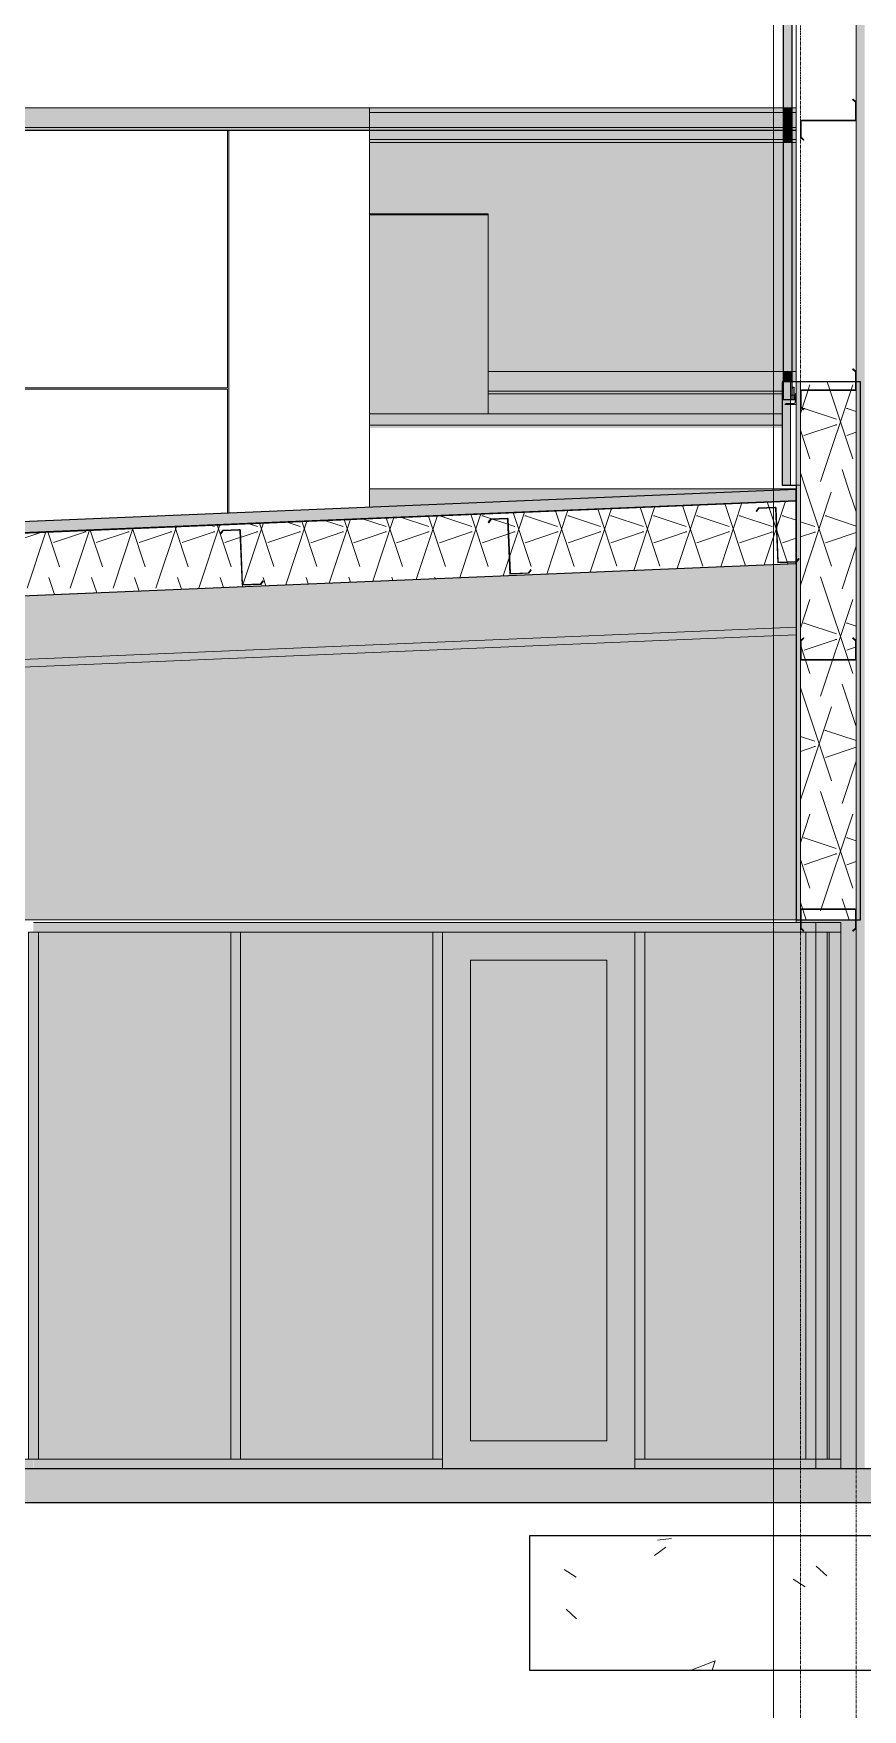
# Model space of a CAD drawing. Header units: inches. Extents: x -23227 to -2744, y -314 to 853.
# Drawn here: x -10399.5 to -10251, y -43 to 256.8 of the extents above; entities that cross this region are included whole.
import ezdxf

# ---------------------------------------------------------------- set-up
doc = ezdxf.new("R2010")
doc.units = ezdxf.units.IN
doc.header["$MEASUREMENT"] = 0
doc.linetypes.add('Grid Line 1_2_', pattern=[0.875, 0.5, -0.125, 0.125, -0.125])
doc.linetypes.add('Grid Line 1_2__2_', pattern=[0.875, 0.5, -0.125, 0.125, -0.125])
for name, color, linetype, lineweight in [('A-CLNG', 13, 'Continuous', 9), ('A-CLNG-PATT', 13, 'Continuous', 9), ('A-DOOR', 31, 'Continuous', 9), ('A-FLOR', 192, 'Continuous', 9), ('A-FLOR-LEVL', 51, 'Continuous', 9), ('A-GLAZ-CURT', 52, 'Continuous', 9), ('A-GLAZ-CWMG', 51, 'Continuous', 9), ('A-ROOF', 132, 'Continuous', 9), ('A-WALL', 113, 'Continuous', 9), ('A-WALL-PATT', 111, 'Continuous', 25), ('G-ANNO-SYMB', 111, 'Continuous', 9), ('I-WALL', 2, 'Continuous', 9), ('L-SITE-WALL', 31, 'Continuous', 9), ('M-EQPM', 50, 'Continuous', 9), ('S-BEAM', 12, 'Continuous', 9), ('S-FNDN', 32, 'Continuous', 9), ('S-GRID', 1, 'Continuous', 9)]:
    doc.layers.add(name, color=color, linetype=linetype, lineweight=lineweight)
pattern_1 = [(161.57, (-21605.188, 73.042), (-7.6802237, -0.0009796), [0, -54.643, 6.067, 0]), (18.43, (-21607.108, 73.042), (-7.6802237, 0.0009796), [0, -54.643, 6.067, 0]), (108.43, (-21605.188, 73.042), (3.8382953, -19.2013653), [18.211, -42.499]), (71.57, (-21607.108, 73.042), (3.8382953, 19.2013653), [18.211, -42.499])]
pattern_2 = [(45, (-21606.148, 72.082), (-19.007, 19.007), []), (45, (-21606.148, 100.882), (-19.007, 19.007), [])]

# ---------------------------------------------------------------- blocks, each defined once
blk = doc.blocks.new('Locker Rooms and Restrooms_rvt-4-Section 16')
at = {"layer": 'A-FLOR-LEVL', "linetype": 'Grid Line 1_2__2_'}
blk.add_line((-23227.37, 0), (-20361.6, 0), dxfattribs=at)
blk = doc.blocks.new('Struct_Xcel_Sports Complex_rvt-4-Section 16')
at = {"layer": 'A-FLOR'}
blk.add_hatch(color=254, dxfattribs=at).paths.add_polyline_path([(-21132.3, -6), (-21132.3, 0), (-22790.8, 0), (-22790.8, -6), (-21135.94, -6)], flags=0)
at = {"layer": 'S-FNDN'}
h = blk.add_hatch(dxfattribs=at)
h.set_pattern_fill('FP_37', color=256, style=0, pattern_type=2)
h.set_pattern_definition([(50, (-21606.15, 72.08), (55.0854, -4.8198), [5.76, -63.36]), (355, (-21606.15, 72.08), (-10.6557, 57.7685), [4.608, -50.688]), (100.451, (-21601.557, 71.68), (44.4295, 52.9487), [4.895, -53.848]), (46.184, (-21606.15, 87.44), (81.9644, -12.712), [8.64, -95.04]), (96.636, (-21599.32, 86.38), (71.7815, 74.812), [7.343, -80.772]), (351.184, (-21606.15, 87.44), (71.782, 74.812), [6.912, -76.032]), (21, (-21598.47, 83.6), (45.842, -30.9215), [5.76, -63.36]), (326, (-21598.47, 83.6), (18.687, 55.6915), [4.608, -50.688]), (71.451, (-21594.65, 81.025), (64.529, 24.77), [4.895, -53.848]), (37.5, (-21606.148, 72.082), (0.9339, 25.5668), [2.534, -47.539, 2.534, -48.922, -50.88]), (37.5, (-21606.148, 72.082), (0.9339, 25.5668), [-101.53, 2.534, -48.346]), (7.5, (-21606.148, 72.082), (20.204, 30.2913), [2.534, -26.803, 2.534, -46.387, -19.392]), (7.5, (-21606.148, 72.082), (20.204, 30.2913), [-78.259, 2.534, -16.858]), (327.5, (-21623.274, 72.082), (40.9978, -1.7324), [2.534, -16.666, 2.534, -57.37, -79.488]), (327.5, (-21623.274, 72.082), (40.9978, -1.7324), [-79.104, 2.534, -76.954]), (317.5, (-21630.954, 72.082), (44.7889, 7.6878), [2.534, -22.426, 2.534, -37.248, -56.448]), (317.5, (-21630.954, 72.082), (44.7889, 7.6878), [-64.742, 2.534, -53.914])])
h.paths.add_polyline_path([(-22414.15, -36), (-22280.05, -36), (-22280.05, -12), (-22418.05, -12), (-22418.05, -36)], flags=0)
at = {"layer": 'A-FLOR', "color": 10, "lineweight": 25}
for p, q in [((-21132.3, 0), (-22790.8, 0)), ((-22790.8, -6), (-21132.3, -6))]:
    blk.add_line(p, q, dxfattribs=at)
at = {"layer": 'S-FNDN', "color": 10, "lineweight": 25}
for p, q in [((-22280.05, -12), (-22418.05, -12)), ((-22418.05, -12), (-22418.05, -36)), ((-22418.05, -36), (-22280.05, -36))]:
    blk.add_line(p, q, dxfattribs=at)
blk = doc.blocks.new('W-Wide Flange - 1_-3_ deep-1341322-Section 16')
at = {"layer": 'S-BEAM'}
for points in [[(-22778.05, 134.46), (-22370.3, 151.45), (-22370.3, 161.95), (-22778.49, 144.94), (-22778.37, 142.18)], [(-22778.01, 133.57), (-22370.3, 150.59), (-22370.3, 151.45), (-22778.05, 134.46), (-22778.01, 133.6)], [(-22777.96, 132.21), (-22370.3, 149.2), (-22370.3, 150.56), (-22778.01, 133.57)]]:
    blk.add_hatch(color=256, dxfattribs=at).paths.add_polyline_path(points, flags=0)
for p, q in [((-22778.01, 133.57), (-22370.3, 150.56)), ((-22777.96, 132.21), (-22370.3, 149.2))]:
    blk.add_line(p, q, dxfattribs=at)
blk = doc.blocks.new('Rectangular Mullion - Profile_Polycarbonate_Lower-1125103-Section 16')
at = {"layer": 'A-GLAZ-CWMG'}
blk.add_hatch(color=256, dxfattribs=at).paths.add_polyline_path([(-22372.8, 191.28), (-22370.68, 191.28), (-22370.74, 191.34), (-22372.74, 191.34), (-22372.8, 192.56)], flags=0)
at = {"layer": 'A-GLAZ-CWMG', "lineweight": 13}
for p, q in [((-22372.68, 192.73), (-22372.8, 192.73)), ((-22372.8, 192.73), (-22372.8, 191.28)), ((-22372.74, 191.34), (-22372.74, 192.67)), ((-22372.74, 192.67), (-22372.68, 192.67)), ((-22372.68, 192.67), (-22372.68, 192.73)), ((-22370.68, 193.52), (-22371.03, 193.52)), ((-22371.03, 193.52), (-22371.03, 193.27)), ((-22371.03, 193.27), (-22370.97, 193.27)), ((-22370.97, 193.27), (-22370.97, 193.46)), ((-22370.97, 193.46), (-22370.74, 193.46)), ((-22370.74, 193.46), (-22370.74, 191.34)), ((-22370.68, 191.28), (-22370.68, 193.52)), ((-22372.8, 191.28), (-22370.68, 191.28)), ((-22370.74, 191.34), (-22372.74, 191.34))]:
    blk.add_line(p, q, dxfattribs=at)
blk = doc.blocks.new('Girt_C - 8_D-1355455-Section 16')
at = {"layer": 'S-BEAM'}
h = blk.add_hatch(color=256, dxfattribs=at)
h.paths.add_polyline_path([(-22370.3, 237.8), (-22370.3, 239.46), (-22371.03, 239.46), (-22371.03, 237.8)], flags=0)
h.paths.add_polyline_path([(-22446.68, 237.8), (-22372.61, 237.8), (-22372.61, 239.46), (-22446.68, 239.46)], flags=0)
h = blk.add_hatch(color=256, dxfattribs=at)
h.paths.add_polyline_path([(-22375.42, 237.31), (-22372.61, 237.31), (-22372.61, 237.8), (-22446.68, 237.8), (-22446.68, 237.31), (-22414.15, 237.31)], flags=0)
h.paths.add_polyline_path([(-22370.3, 237.31), (-22370.3, 237.8), (-22371.03, 237.8), (-22371.03, 237.31)], flags=0)
for points in [[(-22371.03, 237.8), (-22371.03, 239.46), (-22372.61, 239.46), (-22372.61, 237.8)], [(-22371.03, 237.31), (-22371.03, 237.8), (-22372.61, 237.8), (-22372.61, 237.31)], [(-22371.03, 237.31), (-22371.03, 237.31), (-22372.61, 237.31)], [(-22370.3, 237.31), (-22370.3, 237.31), (-22371.03, 237.31)]]:
    blk.add_hatch(color=256, dxfattribs=at).paths.add_polyline_path(points, flags=0)
for p, q in [((-22446.68, 237.8), (-22372.61, 237.8)), ((-22372.61, 237.31), (-22446.68, 237.31)), ((-22372.61, 237.8), (-22371.03, 237.8)), ((-22371.03, 237.31), (-22372.61, 237.31)), ((-22371.03, 237.8), (-22370.3, 237.8)), ((-22370.3, 237.31), (-22371.03, 237.31))]:
    blk.add_line(p, q, dxfattribs=at)
blk = doc.blocks.new('Girt_C - 10_D-1260059-Section 16')
at = {"layer": 'S-BEAM'}
h = blk.add_hatch(dxfattribs=at)
h.set_pattern_fill('FP_30', color=256, style=0, pattern_type=2)
h.set_pattern_definition(pattern_2)
h.paths.add_polyline_path([(-22360.13, 96.2), (-22359.55, 96.68), (-22359.55, 99.99), (-22359.66, 100), (-22359.66, 96.73), (-22360.2, 96.28)], flags=0)
h.paths.add_polyline_path([(-22368.98, 96.2), (-22368.91, 96.28), (-22369.44, 96.73), (-22369.44, 100), (-22369.55, 99.99), (-22369.55, 96.68)], flags=0)
h.paths.add_polyline_path([(-22359.74, 100.07), (-22359.74, 100.18), (-22369.37, 100.18), (-22369.37, 100.07), (-22365.74, 100.07)], flags=0)
at = {"layer": 'S-BEAM', "lineweight": 15}
for p, q in [((-22369.55, 99.99), (-22369.55, 96.68)), ((-22369.44, 96.73), (-22369.44, 100)), ((-22359.74, 100.18), (-22369.37, 100.18)), ((-22369.37, 100.07), (-22359.74, 100.07)), ((-22359.66, 100), (-22359.66, 96.73)), ((-22359.55, 96.68), (-22359.55, 99.99)), ((-22369.55, 96.68), (-22368.98, 96.2)), ((-22368.91, 96.28), (-22369.44, 96.73)), ((-22368.98, 96.2), (-22368.91, 96.28)), ((-22359.66, 96.73), (-22360.2, 96.28)), ((-22360.2, 96.28), (-22360.13, 96.2)), ((-22360.13, 96.2), (-22359.55, 96.68))]:
    blk.add_line(p, q, dxfattribs=at)
for centre, radius, start, end in [((-22369.37, 99.99), 0.188, 90, 180), ((-22369.37, 99.99), 0.0782, 90, 177.8773), ((-22359.74, 99.99), 0.188, 0, 90), ((-22359.74, 99.99), 0.0782, 3.0424, 90)]:
    blk.add_arc(centre, radius, start, end, dxfattribs=at)
blk = doc.blocks.new('Carrier_48TC_Standard_Efficiency_Gas_Heat_Electric_Cooling_Packaged_Rooftop_Unit_3_to_15_nominal_tons - 7_5 ton 48TC__08-873531-Section 16')
at = {"layer": 'M-EQPM'}
blk.add_hatch(color=256, dxfattribs=at).paths.add_polyline_path([(-22425.47, 224.33), (-22425.47, 224.5), (-22446.68, 224.5), (-22446.68, 224.33)], flags=0)
for p in [(-22446.68, 224.5), (-22425.47, 224.33)]:
    blk.add_line(p, (-22425.47, 224.5), dxfattribs=at)
blk = doc.blocks.new('Carrier_48TC_Standard_Efficiency_Gas_Heat_Electric_Cooling_Packaged_Rooftop_Unit_3_to_15_nominal_tons - 7_5 ton 48TC__08-V94-Section 16')
at = {"layer": 'M-EQPM'}
blk.add_hatch(color=256, dxfattribs=at).paths.add_polyline_path([(-22433.52, 188.72), (-22425.47, 188.72), (-22425.47, 224.33), (-22446.68, 224.33), (-22446.68, 188.72), (-22438.36, 188.72)], flags=0)
for p in [(-22446.68, 224.33), (-22425.47, 188.72)]:
    blk.add_line(p, (-22425.47, 224.33), dxfattribs=at)
blk = doc.blocks.new('columns and girder2 - one-1334686-Section 16')
at = {"layer": 'S-BEAM'}
h = blk.add_hatch(color=256, dxfattribs=at)
h.paths.add_polyline_path([(-22359.55, 0), (-22358.05, 0), (-22358.05, 335.82), (-22359.55, 335.76), (-22359.55, 194.5), (-22358.8, 194.5), (-22358.8, 98.25), (-22359.55, 98.25), (-22359.55, 1.11)], flags=0)
h.paths.add_polyline_path([(-22348.12, 0), (-22308.04, 294.37), (-22309.55, 294.37), (-22349.64, 0), (-22348.17, 0)], flags=0)
h.paths.add_polyline_path([(-21149.43, 1), (-21147.92, 1), (-21187.8, 332.48), (-21189.31, 332.48), (-21151.87, 21.27)], flags=0)
h.paths.add_polyline_path([(-21135.8, 1), (-21135.05, 1), (-21135.05, 146.25), (-21134.3, 146.25), (-21134.3, 389.29), (-21135.05, 389.26), (-21135.05, 386.78), (-21135.8, 386.75), (-21135.8, 1.11)], flags=0)
for p, q in [((-22359.55, 244.56), (-22359.55, 289.44)), ((-22359.55, 196.31), (-22359.55, 241.19)), ((-22359.55, 0), (-22359.55, 96.68))]:
    blk.add_line(p, q, dxfattribs=at)
blk = doc.blocks.new('L-Angle - L2X2X3_16-1241662-Section 16')
at = {"layer": 'S-BEAM', "lineweight": 15}
for p, q in [((-22370.49, 192.24), (-22370.49, 190.81)), ((-22370.3, 190.43), (-22370.3, 192.43)), ((-22372.3, 190.43), (-22370.3, 190.43)), ((-22370.68, 190.62), (-22372.12, 190.62))]:
    blk.add_line(p, q, dxfattribs=at)
for centre, start, end in [((-22370.3, 192.24), 90, 180), ((-22372.12, 190.43), 90, 180), ((-22370.68, 190.81), 270, 0)]:
    blk.add_arc(centre, 0.188, start, end, dxfattribs=at)
blk = doc.blocks.new('Girt_C - 8_D-V187-Section 16')
at = {"layer": 'S-BEAM'}
h = blk.add_hatch(color=256, dxfattribs=at)
h.paths.add_polyline_path([(-22371.03, 196.11), (-22370.3, 196.11), (-22370.3, 196.3), (-22371.03, 196.27), (-22371.03, 196.2)], flags=0)
h.paths.add_polyline_path([(-22414.15, 196.11), (-22372.61, 196.11), (-22372.61, 196.3), (-22425.47, 196.26), (-22425.47, 196.11)], flags=0)
h = blk.add_hatch(color=256, dxfattribs=at)
h.paths.add_polyline_path([(-22372.8, 192.8), (-22372.8, 194.5), (-22372.61, 194.5), (-22372.61, 196.11), (-22425.47, 196.11), (-22425.47, 192.8), (-22375.42, 192.8)], flags=0)
h.paths.add_polyline_path([(-22371.03, 194.5), (-22370.3, 194.5), (-22370.3, 196.11), (-22371.03, 196.11)], flags=0)
for points in [[(-22372.61, 196.11), (-22371.03, 196.11), (-22371.03, 196.3), (-22372.61, 196.27), (-22372.61, 196.2)], [(-22372.61, 194.5), (-22371.03, 194.5), (-22371.03, 196.11), (-22372.61, 196.11)], [(-22372.8, 192.31), (-22372.8, 192.8), (-22425.47, 192.8), (-22425.47, 192.31), (-22375.42, 192.31)]]:
    blk.add_hatch(color=256, dxfattribs=at).paths.add_polyline_path(points, flags=0)
for p, q in [((-22372.61, 196.3), (-22425.47, 196.3)), ((-22371.03, 196.3), (-22372.61, 196.3)), ((-22370.3, 196.3), (-22371.03, 196.3)), ((-22425.47, 192.8), (-22372.8, 192.8)), ((-22372.8, 192.31), (-22425.47, 192.31))]:
    blk.add_line(p, q, dxfattribs=at)
blk = doc.blocks.new('Girt_Z - 10_D-1241661-Section 16')
at = {"layer": 'S-BEAM'}
h = blk.add_hatch(dxfattribs=at)
h.set_pattern_fill('FP_30', color=256, style=0, pattern_type=2)
h.set_pattern_definition(pattern_2)
h.paths.add_polyline_path([(-22368.98, 189.44), (-22368.91, 189.52), (-22369.44, 189.97), (-22369.44, 192.86), (-22369.55, 192.86), (-22369.55, 189.92)], flags=0)
h.paths.add_polyline_path([(-22359.55, 192.94), (-22359.55, 196.31), (-22360.13, 196.79), (-22360.2, 196.71), (-22359.66, 196.26), (-22359.66, 193.12)], flags=0)
h.paths.add_polyline_path([(-22360.9, 192.94), (-22359.55, 192.94), (-22359.74, 193.05), (-22369.37, 193.05), (-22369.37, 192.94), (-22365.74, 192.94)], flags=0)
at = {"layer": 'S-BEAM', "lineweight": 15}
for p, q in [((-22360.13, 196.79), (-22360.2, 196.71)), ((-22360.2, 196.71), (-22359.66, 196.26)), ((-22359.55, 196.31), (-22360.13, 196.79)), ((-22359.66, 196.26), (-22359.66, 193.12)), ((-22359.55, 192.94), (-22359.55, 196.31)), ((-22369.55, 192.86), (-22369.55, 189.92)), ((-22369.44, 189.97), (-22369.44, 192.86)), ((-22359.74, 193.05), (-22369.37, 193.05)), ((-22369.37, 192.94), (-22359.55, 192.94)), ((-22369.55, 189.92), (-22368.98, 189.44)), ((-22368.91, 189.52), (-22369.44, 189.97)), ((-22368.98, 189.44), (-22368.91, 189.52))]:
    blk.add_line(p, q, dxfattribs=at)
for centre, radius, start, end in [((-22369.37, 192.86), 0.188, 90, 180), ((-22369.37, 192.86), 0.0782, 90, 177.8773), ((-22359.74, 193.13), 0.0782, 270, 356.9576)]:
    blk.add_arc(centre, radius, start, end, dxfattribs=at)
blk = doc.blocks.new('Girt_Z - 10_D-V188-Section 16')
at = {"layer": 'S-BEAM', "lineweight": 15}
for p, q in [((-22360.13, 245.04), (-22360.2, 244.96)), ((-22360.2, 244.96), (-22359.66, 244.51)), ((-22359.55, 244.56), (-22360.13, 245.04)), ((-22359.66, 244.51), (-22359.66, 241.37)), ((-22359.55, 241.19), (-22359.55, 244.56)), ((-22369.55, 241.11), (-22369.55, 238.17)), ((-22369.44, 238.22), (-22369.44, 241.11)), ((-22359.74, 241.3), (-22369.37, 241.3)), ((-22369.37, 241.19), (-22359.55, 241.19)), ((-22369.55, 238.17), (-22368.98, 237.69)), ((-22368.91, 237.77), (-22369.44, 238.22)), ((-22368.98, 237.69), (-22368.91, 237.77))]:
    blk.add_line(p, q, dxfattribs=at)
for centre, radius, start, end in [((-22369.37, 241.11), 0.188, 90, 180), ((-22369.37, 241.11), 0.0782, 90, 177.8773), ((-22359.74, 241.38), 0.0782, 270, 356.9576)]:
    blk.add_arc(centre, radius, start, end, dxfattribs=at)
blk = doc.blocks.new('Girt_C - 10_D-1279679-Section 16')
at = {"layer": 'S-BEAM'}
h = blk.add_hatch(dxfattribs=at)
h.set_pattern_fill('FP_30', color=256, style=0, pattern_type=2)
h.set_pattern_definition(pattern_2)
h.paths.add_polyline_path([(-22359.74, 144.69), (-22359.74, 144.8), (-22369.37, 144.8), (-22369.37, 144.69), (-22365.74, 144.69)], flags=0)
h.paths.add_polyline_path([(-22369.44, 144.87), (-22369.44, 148.14), (-22368.91, 148.59), (-22368.98, 148.67), (-22369.55, 148.19), (-22369.55, 144.88)], flags=0)
h.paths.add_polyline_path([(-22359.66, 144.87), (-22359.55, 144.88), (-22359.55, 148.19), (-22360.13, 148.67), (-22360.2, 148.59), (-22359.66, 148.14), (-22359.66, 147.22)], flags=0)
at = {"layer": 'S-BEAM', "lineweight": 15}
for p, q in [((-22368.98, 148.67), (-22369.55, 148.19)), ((-22369.55, 148.19), (-22369.55, 144.88)), ((-22369.44, 148.14), (-22368.91, 148.59)), ((-22369.44, 144.87), (-22369.44, 148.14)), ((-22368.91, 148.59), (-22368.98, 148.67)), ((-22360.13, 148.67), (-22360.2, 148.59)), ((-22360.2, 148.59), (-22359.66, 148.14)), ((-22359.55, 148.19), (-22360.13, 148.67)), ((-22359.66, 148.14), (-22359.66, 144.87)), ((-22359.55, 144.88), (-22359.55, 148.19)), ((-22359.74, 144.8), (-22369.37, 144.8)), ((-22369.37, 144.69), (-22359.74, 144.69))]:
    blk.add_line(p, q, dxfattribs=at)
for centre, radius, start, end in [((-22369.37, 144.88), 0.188, 180, 270), ((-22369.37, 144.88), 0.0782, 183.0424, 270), ((-22359.74, 144.88), 0.188, 270, 0), ((-22359.74, 144.88), 0.0782, 270, 357.8773)]:
    blk.add_arc(centre, radius, start, end, dxfattribs=at)
blk = doc.blocks.new('System Panel - Interior Glazing-1220293-Section 16')
at = {"layer": 'A-GLAZ-CURT'}
blk.add_hatch(color=256, dxfattribs=at).paths.add_polyline_path([(-22364.74, 1.75), (-22364.37, 1.75), (-22364.37, 96), (-22364.74, 96), (-22364.74, 21.27)], flags=0)
for p, q in [((-22364.37, 96), (-22364.74, 96)), ((-22364.74, 96), (-22364.74, 1.75)), ((-22364.37, 1.75), (-22364.37, 96)), ((-22364.74, 1.75), (-22364.37, 1.75))]:
    blk.add_line(p, q, dxfattribs=at)
blk = doc.blocks.new('Rectangular Mullion - Interior 1_75_ x 4_5_-1179490-Section 16')
at = {"layer": 'A-GLAZ-CWMG'}
blk.add_hatch(color=256, dxfattribs=at).paths.add_polyline_path([(-22365.74, 96), (-22362.3, 96), (-22362.3, 97.75), (-22366.8, 97.75), (-22366.8, 96)], flags=0)
at = {"layer": 'A-GLAZ-CWMG', "lineweight": 13}
for p, q in [((-22362.3, 97.75), (-22366.8, 97.75)), ((-22366.8, 97.75), (-22366.8, 96)), ((-22366.8, 96), (-22362.3, 96)), ((-22362.3, 96), (-22362.3, 97.75))]:
    blk.add_line(p, q, dxfattribs=at)
blk = doc.blocks.new('Rectangular Mullion - Interior 1_75_ x 4_5_-1179494-Section 16')
at = {"layer": 'A-GLAZ-CWMG'}
blk.add_hatch(color=256, dxfattribs=at).paths.add_polyline_path([(-22362.3, 0), (-22362.3, 1.75), (-22366.8, 1.75), (-22366.8, 0)], flags=0)
at = {"layer": 'A-GLAZ-CWMG', "lineweight": 13}
for p, q in [((-22362.3, 1.75), (-22366.8, 1.75)), ((-22366.8, 1.75), (-22366.8, 0)), ((-22366.8, 0), (-22362.3, 0)), ((-22362.3, 0), (-22362.3, 1.75))]:
    blk.add_line(p, q, dxfattribs=at)
blk = doc.blocks.new('Rectangular Mullion - Interior 1_75_ x 4_5_-1220290-Section 16')
at = {"layer": 'A-GLAZ-CWMG'}
h = blk.add_hatch(color=256, dxfattribs=at)
h.paths.add_polyline_path([(-22364.74, 1.75), (-22364.74, 96), (-22366.8, 96), (-22366.8, 1.75)], flags=0)
h.paths.add_polyline_path([(-22364.37, 1.75), (-22362.3, 1.75), (-22362.3, 96), (-22364.37, 96), (-22364.37, 21.27)], flags=0)
for p, q in [((-22366.8, 96), (-22366.8, 1.75)), ((-22362.3, 96), (-22362.3, 1.75))]:
    blk.add_line(p, q, dxfattribs=at)
blk = doc.blocks.new('System Panel - Interior Glazing-1316223-Section 16')
at = {"layer": 'A-GLAZ-CURT'}
blk.add_hatch(color=256, dxfattribs=at).paths.add_polyline_path([(-22397.43, 1.75), (-22368.55, 1.75), (-22368.55, 96), (-22397.43, 96), (-22397.43, 21.27)], flags=0)
blk.add_line((-22368.55, 1.75), (-22368.55, 96), dxfattribs=at)
blk = doc.blocks.new('Rectangular Mullion - Interior 1_75_ x 4_5_-1316220-Section 16')
at = {"layer": 'A-GLAZ-CWMG'}
blk.add_hatch(color=256, dxfattribs=at).paths.add_polyline_path([(-22399.18, 0), (-22366.8, 0), (-22366.8, 1.75), (-22399.18, 1.75)], flags=0)
for p, q in [((-22399.18, 0), (-22399.18, 1.75)), ((-22399.18, 1.75), (-22366.8, 1.75))]:
    blk.add_line(p, q, dxfattribs=at)
blk = doc.blocks.new('Rectangular Mullion - Interior 1_75_ x 4_5_-1314717-Section 16')
at = {"layer": 'A-GLAZ-CWMG'}
blk.add_hatch(color=256, dxfattribs=at).paths.add_polyline_path([(-22506.87, 0), (-22506.87, 1.75), (-22543.05, 1.75), (-22543.05, 0)], flags=0)
blk.add_line((-22543.05, 1.75), (-22506.87, 1.75), dxfattribs=at)
blk = doc.blocks.new('Rectangular Mullion - Interior 1_75_ x 4_5_-1314719-Section 16')
at = {"layer": 'A-GLAZ-CWMG'}
blk.add_hatch(color=256, dxfattribs=at).paths.add_polyline_path([(-22470.68, 96), (-22470.68, 97.75), (-22506.87, 97.75), (-22506.87, 96)], flags=0)
for p, q in [((-22470.68, 97.75), (-22506.87, 97.75)), ((-22470.68, 96), (-22506.87, 96))]:
    blk.add_line(p, q, dxfattribs=at)
blk = doc.blocks.new('Rectangular Mullion - Interior 1_75_ x 4_5_-1314720-Section 16')
at = {"layer": 'A-GLAZ-CWMG'}
blk.add_hatch(color=256, dxfattribs=at).paths.add_polyline_path([(-22578.37, 1.75), (-22578.37, 96), (-22580.12, 96), (-22580.12, 1.75)], flags=0)
for p, q in [((-22580.12, 96), (-22578.37, 96)), ((-22580.12, 96), (-22580.12, 1.75)), ((-22578.37, 96), (-22578.37, 1.75)), ((-22578.37, 1.75), (-22580.12, 1.75))]:
    blk.add_line(p, q, dxfattribs=at)
blk = doc.blocks.new('System Panel - Interior Glazing-1220306-Section 16')
at = {"layer": 'A-GLAZ-CURT'}
blk.add_hatch(color=256, dxfattribs=at).paths.add_polyline_path([(-22616.3, 1.75), (-22616.3, 96), (-22650.74, 96), (-22650.74, 1.75)], flags=0)
blk = doc.blocks.new('Door_Single_Storefront - one-1315443-Section 16')
at = {"layer": 'A-DOOR'}
h = blk.add_hatch(color=256, dxfattribs=at)
h.paths.add_polyline_path([(-22433.62, 0), (-22399.18, 0), (-22399.18, 96), (-22433.62, 96), (-22433.62, 1.75)], flags=0)
h.paths.add_polyline_path([(-22404.18, 5), (-22428.62, 5), (-22428.62, 91), (-22404.18, 91), (-22404.18, 21.27)], flags=0)
blk.add_hatch(color=256, dxfattribs=at).paths.add_polyline_path([(-22428.62, 5), (-22404.18, 5), (-22404.18, 91), (-22428.62, 91), (-22428.62, 29.44)], flags=0)
for p, q in [((-22428.62, 91), (-22428.62, 5)), ((-22428.62, 91), (-22404.18, 91)), ((-22404.18, 5), (-22404.18, 91)), ((-22428.62, 5), (-22404.18, 5))]:
    blk.add_line(p, q, dxfattribs=at)
blk = doc.blocks.new('Rectangular Mullion - Interior 1_75_ x 4_5_-1315442-Section 16')
at = {"layer": 'A-GLAZ-CWMG'}
blk.add_hatch(color=256, dxfattribs=at).paths.add_polyline_path([(-22470.68, 0), (-22433.62, 0), (-22433.62, 1.75), (-22470.68, 1.75)], flags=0)
for p, q in [((-22470.68, 1.75), (-22433.62, 1.75)), ((-22433.62, 1.75), (-22433.62, 0))]:
    blk.add_line(p, q, dxfattribs=at)
blk = doc.blocks.new('Rectangular Mullion - Interior 1_75_ x 4_5_-1316222-Section 16')
at = {"layer": 'A-GLAZ-CWMG'}
blk.add_hatch(color=256, dxfattribs=at).paths.add_polyline_path([(-22366.8, 96), (-22366.8, 97.75), (-22369.44, 97.75), (-22369.44, 96.73), (-22368.91, 96.28), (-22368.98, 96.2), (-22369.55, 96.73), (-22369.55, 97.75), (-22398.3, 97.75), (-22398.3, 96), (-22368.91, 96)], flags=0)
for p, q in [((-22369.55, 97.75), (-22398.3, 97.75)), ((-22366.8, 96), (-22398.3, 96)), ((-22366.8, 97.75), (-22369.44, 97.75))]:
    blk.add_line(p, q, dxfattribs=at)
blk = doc.blocks.new('Girt_Z - 10_D-1350939-Section 16')
at = {"layer": 'S-BEAM'}
h = blk.add_hatch(color=256, dxfattribs=at)
h.paths.add_polyline_path([(-22565.44, 154.08), (-22562.07, 154.22), (-22561.61, 154.81), (-22561.7, 154.88), (-22562.12, 154.32), (-22565.26, 154.19)], flags=0)
h.paths.add_polyline_path([(-22565.44, 154.08), (-22565.34, 154.27), (-22565.74, 163.88), (-22565.85, 163.88), (-22565.79, 162.33)], flags=0)
h.paths.add_polyline_path([(-22569.24, 163.28), (-22568.82, 163.83), (-22565.93, 163.95), (-22565.94, 164.06), (-22568.87, 163.94), (-22569.33, 163.35)], flags=0)
at = {"layer": 'S-BEAM', "lineweight": 15}
for p, q in [((-22568.87, 163.94), (-22569.33, 163.35)), ((-22569.33, 163.35), (-22569.24, 163.28)), ((-22569.24, 163.28), (-22568.82, 163.83)), ((-22565.94, 164.06), (-22568.87, 163.94)), ((-22568.82, 163.83), (-22565.93, 163.95)), ((-22565.85, 163.88), (-22565.44, 154.08)), ((-22565.34, 154.27), (-22565.74, 163.88)), ((-22565.44, 154.08), (-22562.07, 154.22)), ((-22562.12, 154.32), (-22565.26, 154.19)), ((-22561.7, 154.88), (-22562.12, 154.32)), ((-22562.07, 154.22), (-22561.61, 154.81)), ((-22561.61, 154.81), (-22561.7, 154.88))]:
    blk.add_line(p, q, dxfattribs=at)
for centre, radius, start, end in [((-22565.93, 163.88), 0.187, 2.3859, 92.3859), ((-22565.93, 163.88), 0.0782, 2.3859, 90.2632), ((-22565.26, 154.27), 0.0782, 182.3859, 269.3436)]:
    blk.add_arc(centre, radius, start, end, dxfattribs=at)

msp = doc.modelspace()

# ---------------------------------------------------------------- hatches: boundary and pattern name
at = {"layer": 'A-CLNG-PATT', "lineweight": 5}
msp.add_hatch(color=256, dxfattribs=at).paths.add_polyline_path([(-10339.2852, 172.01736), (-10262.9102, 175.19965), (-10262.9102, 175.33659), (-10339.2852, 175.33659), (-10339.2852, 172.40536)], flags=0)
at = {"layer": 'A-CLNG-PATT'}
h = msp.add_hatch(dxfattribs=at)
h.set_pattern_fill('FP_31', color=256, style=0, pattern_type=2)
h.set_pattern_definition(pattern_1)
h.paths.add_polyline_path([(-10689.4102, 144.18034), (-10262.9102, 161.95117), (-10262.9102, 173.21093), (-10689.4102, 155.4401), (-10689.4102, 152.25336)], flags=0)
at = {"layer": 'A-ROOF', "lineweight": 5}
h = msp.add_hatch(color=256, dxfattribs=at)
h.paths.add_polyline_path([(-10700.9102, 153.46484), (-10691.2227, 153.86849), (-10691.2227, 155.35156), (-10700.9102, 154.94791)], flags=0)
h.paths.add_polyline_path([(-8947.57499, 185.60156), (-8781.6602, 185.60156), (-8781.6602, 186), (-9014.4102, 185.91402), (-9014.4102, 185.60156), (-8989.81424, 185.60156)], flags=0)
h.paths.add_polyline_path([(-10330.97033, 186.22656), (-10265.4102, 186.22656), (-10265.4102, 186.71875), (-10339.2852, 186.71875), (-10339.2852, 186.22656), (-10335.81205, 186.22656)], flags=0)
msp.add_hatch(color=256, dxfattribs=at).paths.add_polyline_path([(-10265.4102, 186.71875), (-10265.4102, 188.72048), (-10339.2852, 188.72048), (-10339.2852, 186.71875), (-10268.02799, 186.71875)], flags=0)
at = {"layer": 'A-ROOF'}
msp.add_hatch(color=256, dxfattribs=at).paths.add_polyline_path([(-10754.2227, 152.72656), (-10262.9102, 173.19791), (-10262.9102, 175.19965), (-10754.2227, 154.72829)], flags=0)
at = {"layer": 'A-WALL', "lineweight": 5}
for points in [[(-10339.2852, 240), (-10339.2852, 243.5), (-10692.2227, 243.5), (-10692.2227, 240), (-10461.69674, 240)], [(-10263.63892, 242.68768), (-10263.63892, 243.5), (-10265.21372, 243.5), (-10265.21372, 242.68768)], [(-10539.16424, 239.5), (-10339.2852, 239.5), (-10339.2852, 240), (-10692.2227, 240), (-10692.7227, 239.5), (-10616.63174, 239.5)], [(-10263.63892, 240), (-10263.63892, 242.68768), (-10265.21372, 242.68768), (-10265.21372, 240)], [(-10263.63892, 239.5), (-10263.63892, 240), (-10265.21372, 240), (-10265.21372, 239.5)], [(-10263.63892, 239.45581), (-10263.63892, 239.5), (-10265.21372, 239.45581)], [(-10262.9102, 239.45581), (-10262.9102, 239.5), (-10263.63892, 239.45581)]]:
    msp.add_hatch(color=256, dxfattribs=at).paths.add_polyline_path(points, flags=0)
h = msp.add_hatch(color=256, dxfattribs=at)
h.paths.add_polyline_path([(-10263.63892, 242.68768), (-10262.9102, 242.68768), (-10262.9102, 243.5), (-10263.63892, 243.5), (-10263.63892, 242.93736)], flags=0)
h.paths.add_polyline_path([(-10339.2852, 242.68768), (-10265.21372, 242.68768), (-10265.21372, 243.5), (-10339.2852, 243.43414)], flags=0)
h = msp.add_hatch(color=256, dxfattribs=at)
h.paths.add_polyline_path([(-10339.2852, 240), (-10265.21372, 240), (-10265.21372, 242.68768), (-10339.2852, 242.62837)], flags=0)
h.paths.add_polyline_path([(-10262.9102, 240), (-10262.9102, 242.68768), (-10263.63892, 242.68768), (-10263.63892, 240)], flags=0)
h = msp.add_hatch(color=256, dxfattribs=at)
h.paths.add_polyline_path([(-10339.2852, 239.5), (-10265.21372, 239.5), (-10265.21372, 240), (-10339.2852, 239.97411)], flags=0)
h.paths.add_polyline_path([(-10262.9102, 239.5), (-10262.9102, 240), (-10263.63892, 240), (-10263.63892, 239.5)], flags=0)
at = {"layer": 'A-WALL-PATT', "lineweight": 9, "transparency": 33554649}
msp.add_hatch(color=256, dxfattribs=at).paths.add_polyline_path([(-10263.63892, 191.33984), (-10263.63892, 336.77876), (-10265.21372, 336.77876), (-10265.21372, 191.33984)], flags=0)
at = {"layer": 'A-WALL-PATT', "lineweight": 9}
h = msp.add_hatch(dxfattribs=at)
h.set_pattern_fill('FP_32', color=256, style=0, pattern_type=2)
h.set_pattern_definition([(0, (-22427.15, 145), (-193, 193), [48, -145]), (90, (-22427.15, 145), (-193, 1e-14), [96.25, -96.75]), (180, (-22379.15, 241.25), (-193, 193), [48, -145]), (90, (-22379.15, 145), (-193, 1e-14), [96.25, -96.75]), (180, (-22379.15, 241.5), (-193, 193), [48, -145]), (90, (-22379.15, 241.5), (-193, 1e-14), [96.25, -96.75]), (0, (-22427.15, 337.75), (-193, 193), [48, -145]), (90, (-22427.15, 241.5), (-193, 1e-14), [96.25, -96.75]), (0, (-22378.9, 193), (-193, 193), [48, -145]), (90, (-22378.9, 144.75), (-193, 1e-14), [48.25, -144.75]), (90, (-22330.9, 144.75), (-193, 1e-14), [48.25, -144.75]), (0, (-22378.9, 289.5), (-193, 193), [48, -145]), (90, (-22378.9, 193.25), (-193, 1e-14), [96.25, -96.75]), (180, (-22330.9, 193.25), (-193, 193), [48, -145]), (90, (-22330.9, 193.25), (-193, 1e-14), [96.25, -96.75]), (90, (-22378.9, 289.75), (-193, 1e-14), [48, -145]), (180, (-22330.9, 289.75), (-193, 193), [48, -145]), (90, (-22330.9, 289.75), (-193, 1e-14), [48, -145]), (0, (-22330.65, 145), (-193, 193), [48, -145]), (90, (-22330.65, 145), (-193, 1e-14), [96.25, -96.75]), (180, (-22282.65, 241.25), (-193, 193), [48, -145]), (90, (-22282.65, 145), (-193, 1e-14), [96.25, -96.75]), (180, (-22282.65, 241.5), (-193, 193), [48, -145]), (90, (-22282.65, 241.5), (-193, 1e-14), [96.25, -96.75]), (180, (-22282.65, 337.75), (-193, 193), [48, -145]), (90, (-22330.65, 241.5), (-193, 1e-14), [96.25, -96.75]), (0, (-22282.4, 193), (-193, 193), [48, -145]), (90, (-22282.4, 144.75), (-193, 1e-14), [48.25, -144.75]), (90, (-22234.4, 144.75), (-193, 1e-14), [48.25, -144.75]), (0, (-22282.4, 289.5), (-193, 193), [48, -145]), (90, (-22282.4, 193.25), (-193, 1e-14), [96.25, -96.75]), (180, (-22234.4, 193.25), (-193, 193), [48, -145]), (90, (-22234.4, 193.25), (-193, 1e-14), [96.25, -96.75]), (90, (-22282.4, 289.75), (-193, 1e-14), [48, -145]), (180, (-22234.4, 289.75), (-193, 193), [48, -145]), (90, (-22234.4, 289.75), (-193, 1e-14), [48, -145])])
h.paths.add_polyline_path([(-10679.1602, 157.8559), (-10339.2852, 172.01736), (-10339.2852, 239.45581), (-10679.1602, 239.45581), (-10679.1602, 159.26494)], flags=0)
h = msp.add_hatch(dxfattribs=at)
h.set_pattern_fill('FP_34', color=256, style=0, pattern_type=2)
h.set_pattern_definition([(0, (-21606.148, 72.082), (0, 24), []), (90, (-21606.148, 72.082), (-24, 1e-15), [])])
h.paths.add_polyline_path([(-10262.9102, 176), (-10262.9102, 194.5), (-10263.9102, 194.5), (-10263.9102, 176)], flags=0)
h = msp.add_hatch(dxfattribs=at)
h.set_pattern_fill('FP_31', color=256, style=0, pattern_type=2)
h.set_pattern_definition(pattern_1)
h.paths.add_polyline_path([(-10252.1602, 176), (-10252.1602, 194.5), (-10262.1602, 194.5), (-10262.1602, 176)], flags=0)
h = msp.add_hatch(dxfattribs=at)
h.set_pattern_fill('FP_31', color=256, style=0, pattern_type=2)
h.set_pattern_definition(pattern_1)
h.paths.add_polyline_path([(-10252.1602, 98.25), (-10252.1602, 176), (-10262.1602, 176), (-10262.1602, 98.25), (-10258.34455, 98.25)], flags=0)
at = {"layer": 'I-WALL', "lineweight": 5}
msp.add_hatch(color=256, dxfattribs=at).paths.add_polyline_path([(-10616.63174, 0), (-10545.0977, 0), (-10545.0977, 98.25), (-10262.9102, 98.25), (-10262.9102, 149.19532), (-10670.56434, 132.20973), (-10671.09513, 144.94347), (-10671.6602, 144.91992), (-10671.6602, 0), (-10655.36549, 0)], flags=0)
at = {"layer": 'L-SITE-WALL', "lineweight": 5}
h = msp.add_hatch(color=256, dxfattribs=at)
h.paths.add_polyline_path([(-10691.6602, 157.5), (-10691.2227, 157.58033), (-10691.2227, 239.45581), (-10691.6602, 239.45581), (-10691.6602, 159.26494)], flags=0)
h.paths.add_polyline_path([(-10306.76174, 188.72048), (-10265.4102, 188.72048), (-10265.4112, 192.31387), (-10318.07478, 192.31387), (-10318.07478, 188.72048)], flags=0)
h.paths.add_polyline_path([(-10263.63892, 196.29688), (-10262.9102, 196.29688), (-10262.9102, 237.31387), (-10263.63892, 237.31387), (-10263.63892, 202.63336)], flags=0)
h.paths.add_polyline_path([(-10306.76174, 196.29688), (-10265.21372, 196.29688), (-10265.21372, 237.31387), (-10339.2852, 237.31387), (-10339.2852, 224.50096), (-10318.07478, 224.50096), (-10318.07478, 196.29688)], flags=0)
for points in [[(-10265.21372, 196.29688), (-10263.63892, 196.29688), (-10263.63892, 237.31387), (-10265.21372, 237.31387), (-10265.21372, 202.63336)], [(-10262.1602, 176), (-10262.1602, 194.5), (-10262.9102, 194.5), (-10262.9102, 176)], [(-10252.1602, 176), (-10251.4102, 176), (-10251.4102, 194.5), (-10252.1602, 194.5), (-10252.1602, 182.48136)], [(-10251.4102, 98.25), (-10251.4102, 176), (-10252.1602, 176), (-10252.1602, 98.25)]]:
    msp.add_hatch(color=256, dxfattribs=at).paths.add_polyline_path(points, flags=0)
at = {"layer": 'L-SITE-WALL'}
for points in [[(-10263.9102, 176), (-10263.9102, 194.5), (-10265.4102, 194.5), (-10265.4102, 176)], [(-10262.1602, 98.25), (-10262.1602, 176), (-10262.9102, 176), (-10262.9102, 98.25)]]:
    msp.add_hatch(color=256, dxfattribs=at).paths.add_polyline_path(points, flags=0)
at = {"layer": 'L-SITE-WALL', "lineweight": 5}
h = msp.add_hatch(color=256, dxfattribs=at)
h.paths.add_polyline_path([(-10252.1602, 0), (-10252.1602, 96.67969), (-10252.73582, 96.19668), (-10252.80613, 96.28047), (-10252.26957, 96.73069), (-10252.26957, 98.25), (-10262.05082, 98.25), (-10262.05082, 97.75), (-10254.9102, 97.75), (-10254.9102, 0)], flags=0)
h.paths.add_polyline_path([(-10259.4102, 1.75), (-10259.4102, 96), (-10261.1602, 96), (-10261.1602, 1.75)], flags=0)
h.paths.add_polyline_path([(-10262.9102, 97.75), (-10262.1602, 97.75), (-10262.1602, 98.25), (-10262.9102, 98.25)], flags=0)

# ---------------------------------------------------------------- linework, layer by layer
at = {"layer": 'A-CLNG'}
msp.add_line((-10262.9102, 175.33659), (-10339.2852, 175.33659), dxfattribs=at)
at = {"layer": 'A-CLNG', "lineweight": 25}
for p, q in [((-10262.9102, 173.21093), (-10689.4102, 155.4401)), ((-10262.9102, 161.95117), (-10262.9102, 173.21093)), ((-10689.4102, 144.18034), (-10262.9102, 161.95117))]:
    msp.add_line(p, q, dxfattribs=at)
at = {"layer": 'A-FLOR-LEVL', "linetype": 'Grid Line 1_2_'}
msp.add_line((-11119.97849, 0), (-8254.20822, 0), dxfattribs=at)
at = {"layer": 'A-ROOF'}
for p, q in [((-10339.2852, 188.72048), (-10265.4102, 188.72048)), ((-10265.4102, 186.71875), (-10339.2852, 186.71875))]:
    msp.add_line(p, q, dxfattribs=at)
at = {"layer": 'A-ROOF', "lineweight": 25}
for p, q in [((-10262.9102, 175.19965), (-10754.2227, 154.72829)), ((-10262.9102, 173.19791), (-10262.9102, 175.19965)), ((-10754.2227, 152.72656), (-10262.9102, 173.19791))]:
    msp.add_line(p, q, dxfattribs=at)
at = {"layer": 'A-WALL', "lineweight": 25}
for p, q in [((-10265.21372, 336.77876), (-10265.21372, 191.33984)), ((-10263.63892, 191.33984), (-10263.63892, 336.77876)), ((-10265.21372, 191.33984), (-10263.63892, 191.33984))]:
    msp.add_line(p, q, dxfattribs=at)
at = {"layer": 'A-WALL'}
for p, q in [((-10692.2227, 243.5), (-10262.9102, 243.5)), ((-10339.2852, 243.5), (-10339.2852, 239.45581)), ((-10262.9102, 240), (-10692.2227, 240)), ((-10339.2852, 242.68768), (-10262.9102, 242.68768)), ((-10692.7227, 239.5), (-10262.9102, 239.5)), ((-10692.6785, 239.45581), (-10262.9102, 239.45581)), ((-10263.9102, 194.5), (-10263.9102, 176)), ((-10262.9102, 194.5), (-10262.9102, 176)), ((-10262.1602, 194.5), (-10262.1602, 98.25)), ((-10252.1602, 194.5), (-10252.1602, 98.25)), ((-10262.1602, 176), (-10262.9102, 176))]:
    msp.add_line(p, q, dxfattribs=at)
at = {"layer": 'G-ANNO-SYMB'}
msp.add_line((-10266.96436, 545.15708), (-10266.96436, -79.66081), dxfattribs=at)
at = {"layer": 'I-WALL'}
msp.add_line((-10545.0977, 98.25), (-10262.9102, 98.25), dxfattribs=at)
at = {"layer": 'L-SITE-WALL'}
for p, q in [((-10262.9102, 335.31119), (-10262.9102, 194.5)), ((-10339.2852, 172.01736), (-10339.2852, 239.45581)), ((-10262.9102, 97.75), (-10262.9102, 98.25))]:
    msp.add_line(p, q, dxfattribs=at)
at = {"layer": 'L-SITE-WALL', "lineweight": 25}
for p, q in [((-10251.4102, 194.5), (-10265.4102, 194.5)), ((-10265.4102, 194.5), (-10265.4102, 176)), ((-10251.4102, 98.25), (-10251.4102, 194.5)), ((-10265.4102, 176), (-10262.9102, 176)), ((-10262.9102, 176), (-10262.9102, 98.25)), ((-10262.9102, 98.25), (-10251.4102, 98.25))]:
    msp.add_line(p, q, dxfattribs=at)
at = {"layer": 'S-GRID', "linetype": 'Grid Line 1_2_'}
for p, q in [((-10262.1602, -293.03588), (-10262.1602, 738.65708)), ((-10252.1602, -293.03588), (-10252.1602, 738.65708)), ((-10252.1602, -293.03588), (-10252.1602, 738.65708))]:
    msp.add_line(p, q, dxfattribs=at)

# ---------------------------------------------------------------- block references
at = {"layer": 'A-DOOR'}
msp.add_blockref('Door_Single_Storefront - one-1315443-Section 16', (12107.39261, 0), dxfattribs=at)
at = {"layer": 'A-GLAZ-CURT'}
for name, p in [('System Panel - Interior Glazing-1220306-Section 16', (12252.14261, 0)), ('System Panel - Interior Glazing-1220306-Section 16', (12288.33011, 0)), ('System Panel - Interior Glazing-1316223-Section 16', (12107.39261, 0)), ('System Panel - Interior Glazing-1220293-Section 16', (12107.39261, 0))]:
    msp.add_blockref(name, p, dxfattribs=at)
at = {"layer": 'A-GLAZ-CWMG'}
for name, p in [('Rectangular Mullion - Profile_Polycarbonate_Lower-1125103-Section 16', (12107.39261, 0)), ('Rectangular Mullion - Interior 1_75_ x 4_5_-1314720-Section 16', (12179.76761, 0)), ('Rectangular Mullion - Interior 1_75_ x 4_5_-1314719-Section 16', (12107.39261, 0)), ('Rectangular Mullion - Interior 1_75_ x 4_5_-1314720-Section 16', (12215.95511, 0)), ('Rectangular Mullion - Interior 1_75_ x 4_5_-1314719-Section 16', (12143.58011, 0)), ('Rectangular Mullion - Interior 1_75_ x 4_5_-1314720-Section 16', (12252.14261, 0)), ('Rectangular Mullion - Interior 1_75_ x 4_5_-1314719-Section 16', (12179.76761, 0)), ('Rectangular Mullion - Interior 1_75_ x 4_5_-1314720-Section 16', (12288.33011, 0)), ('Rectangular Mullion - Interior 1_75_ x 4_5_-1316222-Section 16', (12107.39261, 0)), ('Rectangular Mullion - Interior 1_75_ x 4_5_-1179490-Section 16', (12107.39261, 0)), ('Rectangular Mullion - Interior 1_75_ x 4_5_-1220290-Section 16', (12107.39261, 0)), ('Rectangular Mullion - Interior 1_75_ x 4_5_-1314717-Section 16', (12107.39261, 0)), ('Rectangular Mullion - Interior 1_75_ x 4_5_-1314717-Section 16', (12143.58011, 0)), ('Rectangular Mullion - Interior 1_75_ x 4_5_-1315442-Section 16', (12107.39261, 0)), ('Rectangular Mullion - Interior 1_75_ x 4_5_-1316220-Section 16', (12107.39261, 0)), ('Rectangular Mullion - Interior 1_75_ x 4_5_-1179494-Section 16', (12107.39261, 0))]:
    msp.add_blockref(name, p, dxfattribs=at)
at = {"layer": 'M-EQPM'}
for name in ['Carrier_48TC_Standard_Efficiency_Gas_Heat_Electric_Cooling_Packaged_Rooftop_Unit_3_to_15_nominal_tons - 7_5 ton 48TC__08-873531-Section 16', 'Carrier_48TC_Standard_Efficiency_Gas_Heat_Electric_Cooling_Packaged_Rooftop_Unit_3_to_15_nominal_tons - 7_5 ton 48TC__08-V94-Section 16']:
    msp.add_blockref(name, (12107.39261, 0), dxfattribs=at)
at = {"layer": 'S-BEAM'}
for name, p in [('columns and girder2 - one-1334686-Section 16', (12107.39261, 0)), ('Girt_Z - 10_D-V188-Section 16', (12107.39261, 0)), ('Girt_C - 8_D-1355455-Section 16', (12107.39261, 0)), ('Girt_C - 8_D-V187-Section 16', (12107.39261, 0)), ('Girt_Z - 10_D-1241661-Section 16', (12107.39261, 0)), ('L-Angle - L2X2X3_16-1241662-Section 16', (12107.39261, 0)), ('Girt_Z - 10_D-1350939-Section 16', (12299.22616, 7.99306)), ('Girt_Z - 10_D-1350939-Section 16', (12203.30939, 3.99653)), ('Girt_Z - 10_D-1350939-Section 16', (12251.26777, 5.9948)), ('W-Wide Flange - 1_-3_ deep-1341322-Section 16', (12107.39261, 0)), ('Girt_C - 10_D-1279679-Section 16', (12107.39261, 0)), ('Girt_C - 10_D-1260059-Section 16', (12107.39261, 0))]:
    msp.add_blockref(name, p, dxfattribs=at)

# ---------------------------------------------------------------- next in the draw order: block references
at = {"color": 130, "lineweight": 5}
msp.add_blockref('Locker Rooms and Restrooms_rvt-4-Section 16', (12107.39261, 0), dxfattribs=at)

# ---------------------------------------------------------------- next in the draw order: block references
msp.add_blockref('Struct_Xcel_Sports Complex_rvt-4-Section 16', (12107.39261, 0), dxfattribs=at)

doc.saveas('drawing.dxf')
